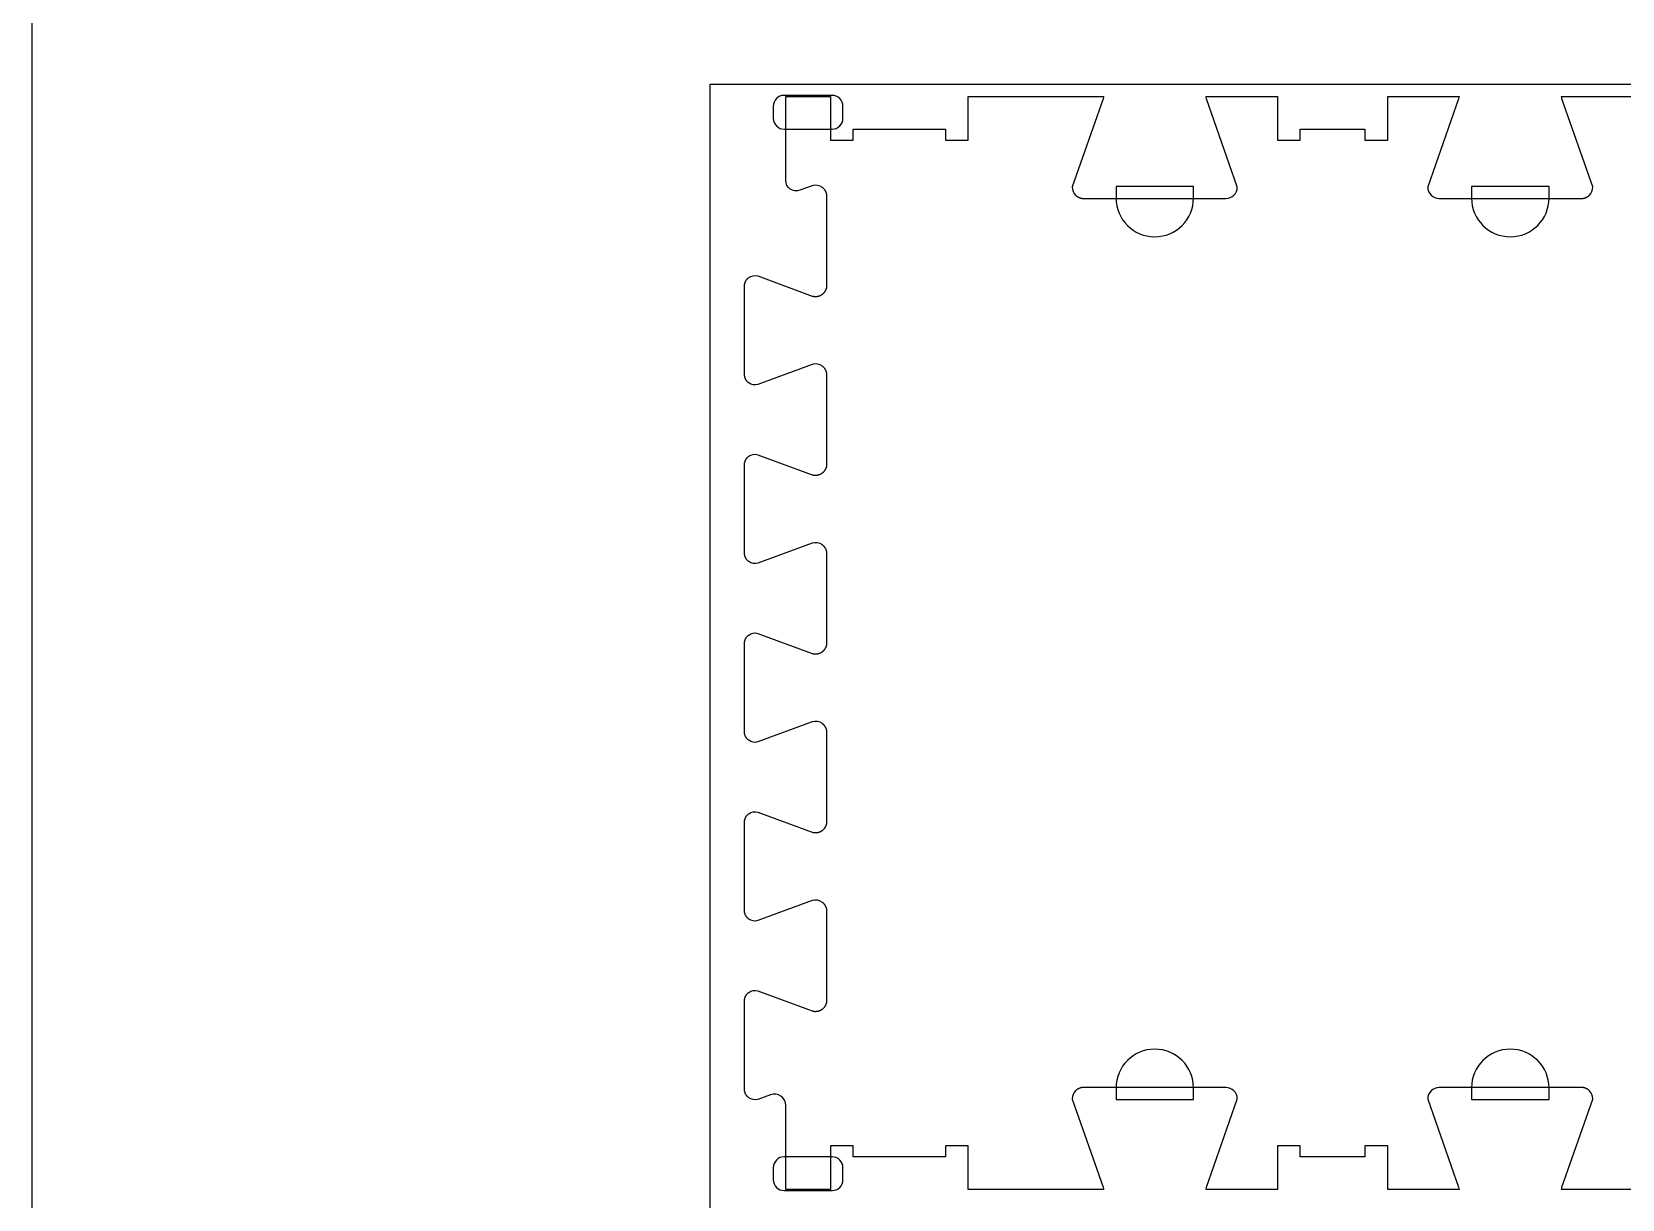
# Model space of a CAD drawing. Extents: x -13885 to -10701, y -84343 to -75479.
# Drawn here: x -13885 to -13013, y -79434 to -78794 of the extents above; entities that cross this region are included whole.
import ezdxf

# ---------------------------------------------------------------- set-up
doc = ezdxf.new("R2010")
doc.units = 0
for name, color, linetype in [('0_SHEET_SPRUCEPLY_2440X122', 1, 'CONTINUOUS'), ('4_ANYTOOL_CUTTHROUGH_OUTSI', 5, 'CONTINUOUS'), ('5_ANYTOOL_HALF_MILL_9MM_IN', 3, 'CONTINUOUS'), ('DONOTCUT', 18, 'CONTINUOUS')]:
    doc.layers.add(name, color=color, linetype=linetype)

msp = doc.modelspace()

# ---------------------------------------------------------------- linework, layer by layer
at = {"layer": '0_SHEET_SPRUCEPLY_2440X122'}
msp.add_lwpolyline([(-13513.11, -78822.96), (-13513.11, -80042.96), (-11073.11, -80042.96), (-11073.11, -78822.96)], close=True, dxfattribs=at)
at = {"layer": '4_ANYTOOL_CUTTHROUGH_OUTSI', "color": 5}
msp.add_lwpolyline([(-12972.02, -79428.91), (-13021.77, -79428.91), (-13046.21, -79428.91), (-13046.21, -79428.91, -0.061485), (-13045.98, -79427.52), (-13029.08, -79379.24), (-13029.07, -79379.2), (-13029.07, -79379.16), (-13029.07, -79379.16, 0.198912), (-13030.9, -79374.74), (-13031.01, -79374.64), (-13031.12, -79374.53), (-13031.23, -79374.43), (-13031.35, -79374.33), (-13031.46, -79374.24), (-13031.59, -79374.15), (-13031.71, -79374.06), (-13031.84, -79373.97), (-13031.96, -79373.89), (-13032.1, -79373.8), (-13032.23, -79373.73), (-13032.37, -79373.65), (-13032.5, -79373.58), (-13032.64, -79373.51), (-13032.78, -79373.45), (-13032.93, -79373.39), (-13033.07, -79373.33), (-13033.22, -79373.27), (-13033.36, -79373.22), (-13033.51, -79373.18), (-13033.66, -79373.13), (-13033.81, -79373.09), (-13033.96, -79373.06), (-13034.11, -79373.03), (-13034.26, -79373), (-13034.41, -79372.98), (-13034.56, -79372.96), (-13034.72, -79372.94), (-13034.87, -79372.93), (-13035.02, -79372.92), (-13035.17, -79372.91), (-13035.32, -79372.91), (-13113.32, -79372.91, 0.414214), (-13119.57, -79379.16), (-13119.57, -79379.2), (-13119.55, -79379.24), (-13102.66, -79427.52), (-13102.66, -79427.52, -0.061485), (-13102.42, -79428.91), (-13141.52, -79428.91), (-13141.52, -79405.16), (-13141.52, -79404.91), (-13154.02, -79404.91), (-13154.02, -79410.91), (-13189.52, -79410.91), (-13189.52, -79404.91), (-13202.02, -79404.91), (-13202.02, -79405.16), (-13202.02, -79428.91), (-13241.12, -79428.91), (-13241.12, -79428.91, -0.061485), (-13240.89, -79427.52), (-13223.99, -79379.24), (-13223.97, -79379.2), (-13223.97, -79379.16), (-13223.97, -79379.16, 0.414214), (-13230.22, -79372.91), (-13308.22, -79372.91), (-13308.37, -79372.91), (-13308.52, -79372.92), (-13308.68, -79372.93), (-13308.83, -79372.94), (-13308.98, -79372.96), (-13309.13, -79372.98), (-13309.28, -79373), (-13309.43, -79373.03), (-13309.58, -79373.06), (-13309.73, -79373.09), (-13309.88, -79373.13), (-13310.03, -79373.18), (-13310.18, -79373.22), (-13310.33, -79373.27), (-13310.47, -79373.33), (-13310.62, -79373.39), (-13310.76, -79373.45), (-13310.9, -79373.51), (-13311.04, -79373.58), (-13311.18, -79373.65), (-13311.31, -79373.73), (-13311.45, -79373.8), (-13311.58, -79373.89), (-13311.71, -79373.97), (-13311.83, -79374.06), (-13311.96, -79374.15), (-13312.08, -79374.24), (-13312.2, -79374.33), (-13312.31, -79374.43), (-13312.43, -79374.53), (-13312.54, -79374.64), (-13312.64, -79374.74, 0.198912), (-13314.47, -79379.16), (-13314.47, -79379.2), (-13314.46, -79379.24), (-13297.56, -79427.52), (-13297.56, -79427.52, -0.061485), (-13297.33, -79428.91), (-13321.77, -79428.91), (-13371.52, -79428.91), (-13371.52, -79404.91), (-13384.02, -79404.91), (-13384.02, -79410.91), (-13434.52, -79410.91), (-13434.52, -79404.91), (-13447.02, -79404.91), (-13447.02, -79428.91), (-13471.52, -79428.91), (-13471.52, -79382.77), (-13471.52, -79382.77, 0.522088), (-13479.94, -79376.91), (-13486.74, -79379.42, -0.236725), (-13491.82, -79378.53), (-13491.95, -79378.43), (-13492.07, -79378.33), (-13492.2, -79378.22), (-13492.32, -79378.11), (-13492.44, -79377.99), (-13492.55, -79377.87), (-13492.67, -79377.75), (-13492.78, -79377.62), (-13492.88, -79377.49), (-13492.99, -79377.36), (-13493.09, -79377.22), (-13493.18, -79377.08), (-13493.27, -79376.94), (-13493.36, -79376.79), (-13493.44, -79376.65), (-13493.52, -79376.49), (-13493.6, -79376.34), (-13493.67, -79376.19), (-13493.73, -79376.03), (-13493.79, -79375.87), (-13493.85, -79375.71), (-13493.9, -79375.55), (-13493.94, -79375.38), (-13493.98, -79375.22), (-13494.02, -79375.06), (-13494.05, -79374.89), (-13494.08, -79374.73), (-13494.1, -79374.56), (-13494.11, -79374.4), (-13494.13, -79374.24), (-13494.13, -79374.07), (-13494.13, -79373.91), (-13494.13, -79325.41), (-13494.13, -79325.25), (-13494.12, -79325.08), (-13494.11, -79324.92), (-13494.1, -79324.76), (-13494.08, -79324.59), (-13494.05, -79324.43), (-13494.02, -79324.26), (-13493.98, -79324.1), (-13493.94, -79323.94), (-13493.9, -79323.77), (-13493.85, -79323.61), (-13493.79, -79323.45), (-13493.73, -79323.29), (-13493.67, -79323.13), (-13493.6, -79322.98), (-13493.52, -79322.83), (-13493.44, -79322.67), (-13493.36, -79322.53), (-13493.27, -79322.38), (-13493.18, -79322.24), (-13493.09, -79322.1), (-13492.99, -79321.96), (-13492.88, -79321.83), (-13492.78, -79321.7), (-13492.67, -79321.57), (-13492.55, -79321.45), (-13492.44, -79321.33), (-13492.32, -79321.21), (-13492.2, -79321.1), (-13492.07, -79320.99), (-13491.94, -79320.89), (-13491.82, -79320.79, -0.236725), (-13486.74, -79319.9), (-13456.96, -79330.9), (-13456.96, -79330.9), (-13456.96, -79330.9), (-13456.79, -79330.95), (-13456.62, -79330.99), (-13456.44, -79331.03), (-13456.27, -79331.06), (-13456.09, -79331.09), (-13455.91, -79331.12), (-13455.73, -79331.14), (-13455.55, -79331.15), (-13455.36, -79331.16), (-13455.18, -79331.16), (-13455, -79331.16), (-13454.81, -79331.15), (-13454.63, -79331.14), (-13454.44, -79331.12), (-13454.26, -79331.1), (-13454.08, -79331.07), (-13453.9, -79331.03), (-13453.72, -79330.99), (-13453.54, -79330.95), (-13453.36, -79330.9), (-13453.18, -79330.84), (-13453.01, -79330.78), (-13452.84, -79330.72), (-13452.67, -79330.65), (-13452.5, -79330.57), (-13452.34, -79330.49), (-13452.18, -79330.41), (-13452.02, -79330.32), (-13451.87, -79330.23), (-13451.72, -79330.13), (-13451.57, -79330.03), (-13451.43, -79329.93), (-13451.29, -79329.82), (-13451.15, -79329.71), (-13451.02, -79329.59), (-13450.89, -79329.47), (-13450.76, -79329.35), (-13450.63, -79329.22), (-13450.51, -79329.08), (-13450.39, -79328.95), (-13450.27, -79328.81), (-13450.16, -79328.66), (-13450.05, -79328.51), (-13449.95, -79328.36), (-13449.85, -79328.2), (-13449.75, -79328.04), (-13449.66, -79327.88), (-13449.58, -79327.72), (-13449.5, -79327.55), (-13449.42, -79327.38), (-13449.35, -79327.21), (-13449.28, -79327.04), (-13449.22, -79326.87), (-13449.17, -79326.69), (-13449.12, -79326.51), (-13449.07, -79326.34), (-13449.04, -79326.16), (-13449, -79325.98), (-13448.97, -79325.8), (-13448.95, -79325.62), (-13448.93, -79325.44), (-13448.92, -79325.27), (-13448.91, -79325.09), (-13448.91, -79324.91), (-13448.91, -79276.41), (-13448.91, -79276.23), (-13448.92, -79276.05), (-13448.93, -79275.88), (-13448.95, -79275.7), (-13448.97, -79275.52), (-13449, -79275.34), (-13449.04, -79275.16), (-13449.07, -79274.98), (-13449.12, -79274.81), (-13449.17, -79274.63), (-13449.22, -79274.46), (-13449.28, -79274.28), (-13449.35, -79274.11), (-13449.42, -79273.94), (-13449.49, -79273.77), (-13449.58, -79273.6), (-13449.66, -79273.44), (-13449.75, -79273.28), (-13449.85, -79273.12), (-13449.95, -79272.96), (-13450.05, -79272.81), (-13450.16, -79272.66), (-13450.27, -79272.51), (-13450.39, -79272.37), (-13450.51, -79272.24), (-13450.63, -79272.1), (-13450.76, -79271.97), (-13450.88, -79271.85), (-13451.02, -79271.73), (-13451.15, -79271.61), (-13451.29, -79271.5), (-13451.43, -79271.39, 0.237079), (-13456.96, -79270.42), (-13456.96, -79270.42), (-13456.97, -79270.43), (-13486.74, -79281.42), (-13486.74, -79281.42, -0.236725), (-13491.82, -79280.53), (-13491.94, -79280.43), (-13492.07, -79280.33), (-13492.2, -79280.22), (-13492.32, -79280.11), (-13492.44, -79279.99), (-13492.55, -79279.87), (-13492.67, -79279.75), (-13492.78, -79279.62), (-13492.88, -79279.49), (-13492.99, -79279.36), (-13493.09, -79279.22), (-13493.18, -79279.08), (-13493.27, -79278.94), (-13493.36, -79278.79), (-13493.44, -79278.65), (-13493.52, -79278.49), (-13493.6, -79278.34), (-13493.67, -79278.19), (-13493.73, -79278.03), (-13493.79, -79277.87), (-13493.85, -79277.71), (-13493.9, -79277.55), (-13493.94, -79277.38), (-13493.98, -79277.22), (-13494.02, -79277.06), (-13494.05, -79276.89), (-13494.08, -79276.73), (-13494.1, -79276.56), (-13494.11, -79276.4), (-13494.12, -79276.24), (-13494.13, -79276.07), (-13494.13, -79275.91), (-13494.13, -79227.41), (-13494.13, -79227.25), (-13494.12, -79227.08), (-13494.11, -79226.92), (-13494.1, -79226.76), (-13494.08, -79226.59), (-13494.05, -79226.43), (-13494.02, -79226.26), (-13493.98, -79226.1), (-13493.94, -79225.94), (-13493.9, -79225.77), (-13493.85, -79225.61), (-13493.79, -79225.45), (-13493.73, -79225.29), (-13493.67, -79225.13), (-13493.6, -79224.98), (-13493.52, -79224.83), (-13493.44, -79224.67), (-13493.36, -79224.53), (-13493.27, -79224.38), (-13493.18, -79224.24), (-13493.09, -79224.1), (-13492.99, -79223.96), (-13492.88, -79223.83), (-13492.78, -79223.7), (-13492.67, -79223.57), (-13492.55, -79223.45), (-13492.44, -79223.33), (-13492.32, -79223.21), (-13492.2, -79223.1), (-13492.07, -79222.99), (-13491.94, -79222.89), (-13491.82, -79222.79, -0.236725), (-13486.74, -79221.9), (-13456.96, -79232.9), (-13456.96, -79232.9), (-13456.96, -79232.9), (-13456.79, -79232.95), (-13456.62, -79232.99), (-13456.44, -79233.03), (-13456.27, -79233.06), (-13456.09, -79233.09), (-13455.91, -79233.12), (-13455.73, -79233.14), (-13455.55, -79233.15), (-13455.36, -79233.16), (-13455.18, -79233.16), (-13455, -79233.16), (-13454.81, -79233.15), (-13454.63, -79233.14), (-13454.44, -79233.12), (-13454.26, -79233.1), (-13454.08, -79233.07), (-13453.9, -79233.03), (-13453.71, -79232.99), (-13453.54, -79232.95), (-13453.36, -79232.9), (-13453.18, -79232.84), (-13453.01, -79232.78), (-13452.84, -79232.72), (-13452.67, -79232.65), (-13452.5, -79232.57), (-13452.34, -79232.49), (-13452.18, -79232.41), (-13452.02, -79232.32), (-13451.87, -79232.23), (-13451.72, -79232.13), (-13451.57, -79232.03), (-13451.43, -79231.93), (-13451.29, -79231.82), (-13451.15, -79231.71), (-13451.02, -79231.59), (-13450.88, -79231.47), (-13450.76, -79231.35), (-13450.63, -79231.22), (-13450.51, -79231.08), (-13450.39, -79230.95), (-13450.27, -79230.81), (-13450.16, -79230.66), (-13450.05, -79230.51), (-13449.95, -79230.36), (-13449.85, -79230.2), (-13449.75, -79230.04), (-13449.66, -79229.88), (-13449.58, -79229.72), (-13449.49, -79229.55), (-13449.42, -79229.38), (-13449.35, -79229.21), (-13449.28, -79229.04), (-13449.22, -79228.87), (-13449.17, -79228.69), (-13449.12, -79228.51), (-13449.07, -79228.34), (-13449.04, -79228.16), (-13449, -79227.98), (-13448.97, -79227.8), (-13448.95, -79227.62), (-13448.93, -79227.44), (-13448.92, -79227.27), (-13448.91, -79227.09), (-13448.91, -79226.91), (-13448.91, -79178.41), (-13448.91, -79178.23), (-13448.92, -79178.05), (-13448.93, -79177.88), (-13448.95, -79177.7), (-13448.97, -79177.52), (-13449, -79177.34), (-13449.03, -79177.16), (-13449.07, -79176.98), (-13449.12, -79176.81), (-13449.17, -79176.63), (-13449.22, -79176.46), (-13449.28, -79176.28), (-13449.35, -79176.11), (-13449.42, -79175.94), (-13449.49, -79175.77), (-13449.57, -79175.6), (-13449.66, -79175.44), (-13449.75, -79175.28), (-13449.85, -79175.12), (-13449.95, -79174.96), (-13450.05, -79174.81), (-13450.16, -79174.66), (-13450.27, -79174.51), (-13450.39, -79174.37), (-13450.51, -79174.24), (-13450.63, -79174.1), (-13450.75, -79173.97), (-13450.88, -79173.85), (-13451.02, -79173.73), (-13451.15, -79173.61), (-13451.29, -79173.5), (-13451.43, -79173.39, 0.237079), (-13456.96, -79172.42), (-13456.96, -79172.42), (-13456.97, -79172.43), (-13486.74, -79183.42), (-13486.74, -79183.42, -0.236725), (-13491.82, -79182.53), (-13491.94, -79182.43), (-13492.07, -79182.33), (-13492.2, -79182.22), (-13492.32, -79182.11), (-13492.44, -79181.99), (-13492.55, -79181.87), (-13492.67, -79181.75), (-13492.78, -79181.62), (-13492.88, -79181.49), (-13492.99, -79181.36), (-13493.09, -79181.22), (-13493.18, -79181.08), (-13493.27, -79180.94), (-13493.36, -79180.79), (-13493.44, -79180.65), (-13493.52, -79180.49), (-13493.6, -79180.34), (-13493.67, -79180.19), (-13493.73, -79180.03), (-13493.79, -79179.87), (-13493.85, -79179.71), (-13493.9, -79179.55), (-13493.94, -79179.38), (-13493.98, -79179.22), (-13494.02, -79179.06), (-13494.05, -79178.89), (-13494.08, -79178.73), (-13494.1, -79178.56), (-13494.11, -79178.4), (-13494.12, -79178.24), (-13494.13, -79178.07), (-13494.13, -79177.91), (-13494.13, -79129.41), (-13494.13, -79129.25), (-13494.12, -79129.08), (-13494.11, -79128.92), (-13494.1, -79128.76), (-13494.08, -79128.59), (-13494.05, -79128.43), (-13494.02, -79128.26), (-13493.98, -79128.1), (-13493.94, -79127.94), (-13493.9, -79127.77), (-13493.85, -79127.61), (-13493.79, -79127.45), (-13493.73, -79127.29), (-13493.67, -79127.13), (-13493.6, -79126.98), (-13493.52, -79126.83), (-13493.44, -79126.67), (-13493.36, -79126.53), (-13493.27, -79126.38), (-13493.18, -79126.24), (-13493.08, -79126.1), (-13492.99, -79125.96), (-13492.88, -79125.83), (-13492.78, -79125.7), (-13492.67, -79125.57), (-13492.55, -79125.45), (-13492.44, -79125.33), (-13492.32, -79125.21), (-13492.19, -79125.1), (-13492.07, -79124.99), (-13491.94, -79124.89), (-13491.82, -79124.79, -0.236725), (-13486.74, -79123.9), (-13456.96, -79134.9), (-13456.96, -79134.9), (-13456.96, -79134.9), (-13456.79, -79134.95), (-13456.61, -79134.99), (-13456.44, -79135.03), (-13456.27, -79135.06), (-13456.09, -79135.09), (-13455.91, -79135.12), (-13455.73, -79135.14), (-13455.55, -79135.15), (-13455.36, -79135.16), (-13455.18, -79135.16), (-13455, -79135.16), (-13454.81, -79135.15), (-13454.63, -79135.14), (-13454.44, -79135.12), (-13454.26, -79135.1), (-13454.08, -79135.07), (-13453.89, -79135.03), (-13453.71, -79134.99), (-13453.53, -79134.95), (-13453.36, -79134.9), (-13453.18, -79134.84), (-13453.01, -79134.78), (-13452.84, -79134.72), (-13452.67, -79134.65), (-13452.5, -79134.57), (-13452.34, -79134.49), (-13452.18, -79134.41), (-13452.02, -79134.32), (-13451.87, -79134.23), (-13451.72, -79134.13), (-13451.57, -79134.03), (-13451.43, -79133.93), (-13451.29, -79133.82), (-13451.15, -79133.71), (-13451.02, -79133.59), (-13450.88, -79133.47), (-13450.75, -79133.35), (-13450.63, -79133.22), (-13450.51, -79133.08), (-13450.39, -79132.95), (-13450.27, -79132.81), (-13450.16, -79132.66), (-13450.05, -79132.51), (-13449.95, -79132.36), (-13449.85, -79132.2), (-13449.75, -79132.04), (-13449.66, -79131.88), (-13449.57, -79131.72), (-13449.49, -79131.55), (-13449.42, -79131.38), (-13449.35, -79131.21), (-13449.28, -79131.04), (-13449.22, -79130.87), (-13449.17, -79130.69), (-13449.12, -79130.51), (-13449.07, -79130.34), (-13449.03, -79130.16), (-13449, -79129.98), (-13448.97, -79129.8), (-13448.95, -79129.62), (-13448.93, -79129.44), (-13448.92, -79129.27), (-13448.91, -79129.09), (-13448.91, -79128.91), (-13448.91, -79080.41), (-13448.91, -79080.23), (-13448.92, -79080.05), (-13448.93, -79079.88), (-13448.95, -79079.7), (-13448.97, -79079.52), (-13449, -79079.34), (-13449.03, -79079.16), (-13449.07, -79078.98), (-13449.12, -79078.81), (-13449.17, -79078.63), (-13449.22, -79078.46), (-13449.28, -79078.28), (-13449.35, -79078.11), (-13449.42, -79077.94), (-13449.49, -79077.77), (-13449.57, -79077.6), (-13449.66, -79077.44), (-13449.75, -79077.28), (-13449.85, -79077.12), (-13449.94, -79076.96), (-13450.05, -79076.81), (-13450.16, -79076.66), (-13450.27, -79076.51), (-13450.39, -79076.37), (-13450.5, -79076.24), (-13450.63, -79076.1), (-13450.75, -79075.97), (-13450.88, -79075.85), (-13451.02, -79075.73), (-13451.15, -79075.61), (-13451.29, -79075.5), (-13451.43, -79075.39, 0.237079), (-13456.96, -79074.42), (-13456.96, -79074.42), (-13456.97, -79074.43), (-13486.74, -79085.42), (-13486.74, -79085.42, -0.236725), (-13491.82, -79084.53), (-13491.94, -79084.43), (-13492.07, -79084.33), (-13492.19, -79084.22), (-13492.32, -79084.11), (-13492.44, -79083.99), (-13492.55, -79083.87), (-13492.67, -79083.75), (-13492.78, -79083.62), (-13492.88, -79083.49), (-13492.99, -79083.36), (-13493.08, -79083.22), (-13493.18, -79083.08), (-13493.27, -79082.94), (-13493.36, -79082.79), (-13493.44, -79082.65), (-13493.52, -79082.49), (-13493.6, -79082.34), (-13493.67, -79082.19), (-13493.73, -79082.03), (-13493.79, -79081.87), (-13493.85, -79081.71), (-13493.9, -79081.55), (-13493.94, -79081.38), (-13493.98, -79081.22), (-13494.02, -79081.06), (-13494.05, -79080.89), (-13494.08, -79080.73), (-13494.1, -79080.56), (-13494.11, -79080.4), (-13494.12, -79080.24), (-13494.13, -79080.07), (-13494.13, -79079.91), (-13494.13, -79031.41), (-13494.13, -79031.25), (-13494.12, -79031.08), (-13494.11, -79030.92), (-13494.1, -79030.76), (-13494.07, -79030.59), (-13494.05, -79030.43), (-13494.02, -79030.26), (-13493.98, -79030.1), (-13493.94, -79029.94), (-13493.9, -79029.77), (-13493.85, -79029.61), (-13493.79, -79029.45), (-13493.73, -79029.29), (-13493.66, -79029.13), (-13493.6, -79028.98), (-13493.52, -79028.83), (-13493.44, -79028.67), (-13493.36, -79028.53), (-13493.27, -79028.38), (-13493.18, -79028.24), (-13493.08, -79028.1), (-13492.98, -79027.96), (-13492.88, -79027.83), (-13492.77, -79027.7), (-13492.66, -79027.57), (-13492.55, -79027.45), (-13492.44, -79027.33), (-13492.32, -79027.21), (-13492.19, -79027.1), (-13492.07, -79026.99), (-13491.94, -79026.89), (-13491.82, -79026.79, -0.236725), (-13486.74, -79025.9), (-13456.96, -79036.9), (-13456.95, -79036.9), (-13456.95, -79036.9), (-13456.79, -79036.95), (-13456.61, -79036.99), (-13456.44, -79037.03), (-13456.26, -79037.06), (-13456.09, -79037.09), (-13455.91, -79037.12), (-13455.73, -79037.14), (-13455.55, -79037.15), (-13455.36, -79037.16), (-13455.18, -79037.16), (-13455, -79037.16), (-13454.81, -79037.15), (-13454.63, -79037.14), (-13454.44, -79037.12), (-13454.26, -79037.1), (-13454.08, -79037.07), (-13453.89, -79037.03), (-13453.71, -79036.99), (-13453.53, -79036.95), (-13453.36, -79036.9), (-13453.18, -79036.84), (-13453.01, -79036.78), (-13452.84, -79036.72), (-13452.67, -79036.65), (-13452.5, -79036.57), (-13452.34, -79036.49), (-13452.18, -79036.41), (-13452.02, -79036.32), (-13451.87, -79036.23), (-13451.72, -79036.13), (-13451.57, -79036.03), (-13451.43, -79035.93), (-13451.29, -79035.82), (-13451.15, -79035.71), (-13451.02, -79035.59), (-13450.88, -79035.47), (-13450.75, -79035.35), (-13450.63, -79035.22), (-13450.5, -79035.08), (-13450.39, -79034.95), (-13450.27, -79034.81), (-13450.16, -79034.66), (-13450.05, -79034.51), (-13449.94, -79034.36), (-13449.85, -79034.2), (-13449.75, -79034.04), (-13449.66, -79033.88), (-13449.57, -79033.72), (-13449.49, -79033.55), (-13449.42, -79033.38), (-13449.35, -79033.21), (-13449.28, -79033.04), (-13449.22, -79032.87), (-13449.17, -79032.69), (-13449.12, -79032.51), (-13449.07, -79032.34), (-13449.03, -79032.16), (-13449, -79031.98), (-13448.97, -79031.8), (-13448.95, -79031.62), (-13448.93, -79031.44), (-13448.92, -79031.27), (-13448.91, -79031.09), (-13448.91, -79030.91), (-13448.91, -78982.41), (-13448.91, -78982.23), (-13448.92, -78982.05), (-13448.93, -78981.88), (-13448.95, -78981.7), (-13448.97, -78981.52), (-13449, -78981.34), (-13449.03, -78981.16), (-13449.07, -78980.98), (-13449.12, -78980.81), (-13449.17, -78980.63), (-13449.22, -78980.46), (-13449.28, -78980.28), (-13449.35, -78980.11), (-13449.42, -78979.94), (-13449.49, -78979.77), (-13449.57, -78979.6), (-13449.66, -78979.44), (-13449.75, -78979.28), (-13449.84, -78979.12), (-13449.94, -78978.96), (-13450.05, -78978.81), (-13450.16, -78978.66), (-13450.27, -78978.51), (-13450.38, -78978.37), (-13450.5, -78978.24), (-13450.63, -78978.1), (-13450.75, -78977.97), (-13450.88, -78977.85), (-13451.02, -78977.73), (-13451.15, -78977.61), (-13451.29, -78977.5), (-13451.43, -78977.39, 0.237079), (-13456.95, -78976.42), (-13456.96, -78976.42), (-13456.97, -78976.43), (-13486.74, -78987.42), (-13486.74, -78987.42, -0.236725), (-13491.82, -78986.53), (-13491.94, -78986.43), (-13492.07, -78986.33), (-13492.19, -78986.22), (-13492.32, -78986.11), (-13492.44, -78985.99), (-13492.55, -78985.87), (-13492.66, -78985.75), (-13492.77, -78985.62), (-13492.88, -78985.49), (-13492.98, -78985.36), (-13493.08, -78985.22), (-13493.18, -78985.08), (-13493.27, -78984.94), (-13493.36, -78984.79), (-13493.44, -78984.65), (-13493.52, -78984.49), (-13493.6, -78984.34), (-13493.66, -78984.19), (-13493.73, -78984.03), (-13493.79, -78983.87), (-13493.85, -78983.71), (-13493.9, -78983.55), (-13493.94, -78983.38), (-13493.98, -78983.22), (-13494.02, -78983.06), (-13494.05, -78982.89), (-13494.07, -78982.73), (-13494.1, -78982.56), (-13494.11, -78982.4), (-13494.12, -78982.24), (-13494.13, -78982.07), (-13494.13, -78981.91), (-13494.13, -78933.41), (-13494.13, -78933.25), (-13494.12, -78933.08), (-13494.11, -78932.92), (-13494.1, -78932.76), (-13494.07, -78932.59), (-13494.05, -78932.43), (-13494.02, -78932.26), (-13493.98, -78932.1), (-13493.94, -78931.94), (-13493.9, -78931.77), (-13493.84, -78931.61), (-13493.79, -78931.45), (-13493.73, -78931.29), (-13493.66, -78931.13), (-13493.59, -78930.98), (-13493.52, -78930.83), (-13493.44, -78930.67), (-13493.36, -78930.53), (-13493.27, -78930.38), (-13493.18, -78930.24), (-13493.08, -78930.1), (-13492.98, -78929.96), (-13492.88, -78929.83), (-13492.77, -78929.7), (-13492.66, -78929.57), (-13492.55, -78929.45), (-13492.43, -78929.33), (-13492.32, -78929.21), (-13492.19, -78929.1), (-13492.07, -78928.99), (-13491.94, -78928.89), (-13491.81, -78928.79, -0.236725), (-13486.74, -78927.9), (-13456.96, -78938.9), (-13456.95, -78938.9), (-13456.95, -78938.9), (-13456.79, -78938.95), (-13456.61, -78938.99), (-13456.44, -78939.03), (-13456.26, -78939.06), (-13456.09, -78939.09), (-13455.91, -78939.12), (-13455.73, -78939.14), (-13455.55, -78939.15), (-13455.36, -78939.16), (-13455.18, -78939.16), (-13454.99, -78939.16), (-13454.81, -78939.15), (-13454.63, -78939.14), (-13454.44, -78939.12), (-13454.26, -78939.1), (-13454.08, -78939.07), (-13453.89, -78939.03), (-13453.71, -78938.99), (-13453.53, -78938.95), (-13453.36, -78938.9), (-13453.18, -78938.84), (-13453.01, -78938.78), (-13452.84, -78938.72), (-13452.67, -78938.65), (-13452.5, -78938.57), (-13452.34, -78938.49), (-13452.18, -78938.41), (-13452.02, -78938.32), (-13451.87, -78938.23), (-13451.72, -78938.13), (-13451.57, -78938.03), (-13451.43, -78937.93), (-13451.29, -78937.82), (-13451.15, -78937.71), (-13451.02, -78937.59), (-13450.88, -78937.47), (-13450.75, -78937.35), (-13450.63, -78937.22), (-13450.5, -78937.08), (-13450.38, -78936.95), (-13450.27, -78936.81), (-13450.16, -78936.66), (-13450.05, -78936.51), (-13449.94, -78936.36), (-13449.84, -78936.2), (-13449.75, -78936.04), (-13449.66, -78935.88), (-13449.57, -78935.72), (-13449.49, -78935.55), (-13449.42, -78935.38), (-13449.35, -78935.21), (-13449.28, -78935.04), (-13449.22, -78934.87), (-13449.17, -78934.69), (-13449.12, -78934.51), (-13449.07, -78934.34), (-13449.03, -78934.16), (-13449, -78933.98), (-13448.97, -78933.8), (-13448.95, -78933.62), (-13448.93, -78933.44), (-13448.92, -78933.27), (-13448.91, -78933.09), (-13448.91, -78932.91), (-13448.91, -78884.41), (-13448.91, -78884.23), (-13448.92, -78884.05), (-13448.93, -78883.88), (-13448.95, -78883.7), (-13448.97, -78883.52), (-13449, -78883.34), (-13449.03, -78883.16), (-13449.07, -78882.98), (-13449.12, -78882.81), (-13449.17, -78882.63), (-13449.22, -78882.46), (-13449.28, -78882.28), (-13449.35, -78882.11), (-13449.42, -78881.94), (-13449.49, -78881.77), (-13449.57, -78881.6), (-13449.66, -78881.44), (-13449.75, -78881.28), (-13449.84, -78881.12), (-13449.94, -78880.96), (-13450.05, -78880.81), (-13450.16, -78880.66), (-13450.27, -78880.51), (-13450.38, -78880.37), (-13450.5, -78880.24), (-13450.63, -78880.1), (-13450.75, -78879.97), (-13450.88, -78879.85), (-13451.02, -78879.73), (-13451.15, -78879.61), (-13451.29, -78879.5), (-13451.43, -78879.39, 0.237079), (-13456.95, -78878.42), (-13456.96, -78878.42), (-13456.97, -78878.43), (-13463.78, -78880.94), (-13463.78, -78880.94, -0.522087), (-13471.52, -78875.55), (-13471.52, -78829.41), (-13447.02, -78829.41), (-13447.02, -78853.41), (-13434.52, -78853.41), (-13434.52, -78847.41), (-13384.02, -78847.41), (-13384.02, -78853.41), (-13371.52, -78853.41), (-13371.52, -78829.41), (-13321.77, -78829.41), (-13297.33, -78829.41), (-13297.33, -78829.41, -0.061485), (-13297.56, -78830.8), (-13314.46, -78879.08), (-13314.47, -78879.12), (-13314.47, -78879.16), (-13314.47, -78879.16, 0.198912), (-13312.64, -78883.58), (-13312.54, -78883.68), (-13312.43, -78883.79), (-13312.31, -78883.89), (-13312.2, -78883.98), (-13312.08, -78884.08), (-13311.96, -78884.17), (-13311.83, -78884.26), (-13311.71, -78884.35), (-13311.58, -78884.43), (-13311.45, -78884.51), (-13311.31, -78884.59), (-13311.18, -78884.67), (-13311.04, -78884.74), (-13310.9, -78884.81), (-13310.76, -78884.87), (-13310.62, -78884.93), (-13310.47, -78884.99), (-13310.33, -78885.05), (-13310.18, -78885.1), (-13310.03, -78885.14), (-13309.88, -78885.19), (-13309.73, -78885.22), (-13309.58, -78885.26), (-13309.43, -78885.29), (-13309.28, -78885.32), (-13309.13, -78885.34), (-13308.98, -78885.36), (-13308.83, -78885.38), (-13308.68, -78885.39), (-13308.52, -78885.4), (-13308.37, -78885.41), (-13308.22, -78885.41), (-13230.22, -78885.41, 0.414214), (-13223.97, -78879.16), (-13223.97, -78879.12), (-13223.99, -78879.08), (-13240.89, -78830.8), (-13240.89, -78830.8, -0.061485), (-13241.12, -78829.41), (-13202.02, -78829.41), (-13202.02, -78853.41), (-13189.52, -78853.41), (-13189.52, -78847.41), (-13154.02, -78847.41), (-13154.02, -78853.41), (-13141.52, -78853.41), (-13141.52, -78829.41), (-13102.42, -78829.41), (-13102.42, -78829.41, -0.061485), (-13102.66, -78830.8), (-13119.55, -78879.08), (-13119.57, -78879.12), (-13119.57, -78879.16), (-13119.57, -78879.16, 0.414214), (-13113.32, -78885.41), (-13035.32, -78885.41), (-13035.17, -78885.41), (-13035.02, -78885.4), (-13034.87, -78885.39), (-13034.72, -78885.38), (-13034.56, -78885.36), (-13034.41, -78885.34), (-13034.26, -78885.32), (-13034.11, -78885.29), (-13033.96, -78885.26), (-13033.81, -78885.22), (-13033.66, -78885.19), (-13033.51, -78885.14), (-13033.36, -78885.1), (-13033.22, -78885.05), (-13033.07, -78884.99), (-13032.93, -78884.93), (-13032.78, -78884.87), (-13032.64, -78884.81), (-13032.5, -78884.74), (-13032.37, -78884.67), (-13032.23, -78884.59), (-13032.1, -78884.51), (-13031.96, -78884.43), (-13031.84, -78884.35), (-13031.71, -78884.26), (-13031.59, -78884.17), (-13031.46, -78884.08), (-13031.35, -78883.98), (-13031.23, -78883.89), (-13031.12, -78883.79), (-13031.01, -78883.68), (-13030.9, -78883.58, 0.198912), (-13029.07, -78879.16), (-13029.07, -78879.12), (-13029.08, -78879.08), (-13045.98, -78830.8), (-13045.98, -78830.8, -0.061485), (-13046.21, -78829.41), (-12972.02, -78829.41)], format="xyb", dxfattribs=at)
at = {"layer": '5_ANYTOOL_HALF_MILL_9MM_IN', "color": 3}
for points in [[(-13472.4, -78828.91, 0.414214), (-13478.4, -78834.91), (-13478.4, -78841.41, 0.414214), (-13472.4, -78847.41), (-13446.15, -78847.41, 0.414214), (-13440.15, -78841.41), (-13440.15, -78834.91, 0.414214), (-13446.15, -78828.91)], [(-13290.47, -78885.16, 1), (-13247.97, -78885.16), (-13247.97, -78884.91), (-13247.97, -78878.91), (-13290.47, -78878.91), (-13290.47, -78884.91), (-13290.47, -78885.16)], [(-13095.57, -78885.16, 1), (-13053.07, -78885.16), (-13053.07, -78884.91), (-13053.07, -78878.91), (-13095.57, -78878.91), (-13095.57, -78884.91), (-13095.57, -78885.16)], [(-13247.97, -79373.16, 1), (-13290.47, -79373.16), (-13290.47, -79373.41), (-13290.47, -79379.41), (-13247.97, -79379.41), (-13247.97, -79373.41), (-13247.97, -79373.16)], [(-13053.07, -79373.16, 1), (-13095.57, -79373.16), (-13095.57, -79373.41), (-13095.57, -79379.41), (-13053.07, -79379.41), (-13053.07, -79373.41), (-13053.07, -79373.16)], [(-13472.4, -79410.91, 0.414214), (-13478.4, -79416.91), (-13478.4, -79423.41, 0.414214), (-13472.4, -79429.41), (-13446.15, -79429.41, 0.414214), (-13440.15, -79423.41), (-13440.15, -79416.91, 0.414214), (-13446.15, -79410.91)]]:
    msp.add_lwpolyline(points, format="xyb", close=True, dxfattribs=at)
at = {"layer": 'DONOTCUT'}
msp.add_lwpolyline([(-13884.82, -84342.5), (-10701.41, -84342.5), (-10701.41, -75478.95), (-13884.82, -75478.95)], close=True, dxfattribs=at)

doc.saveas('drawing.dxf')
